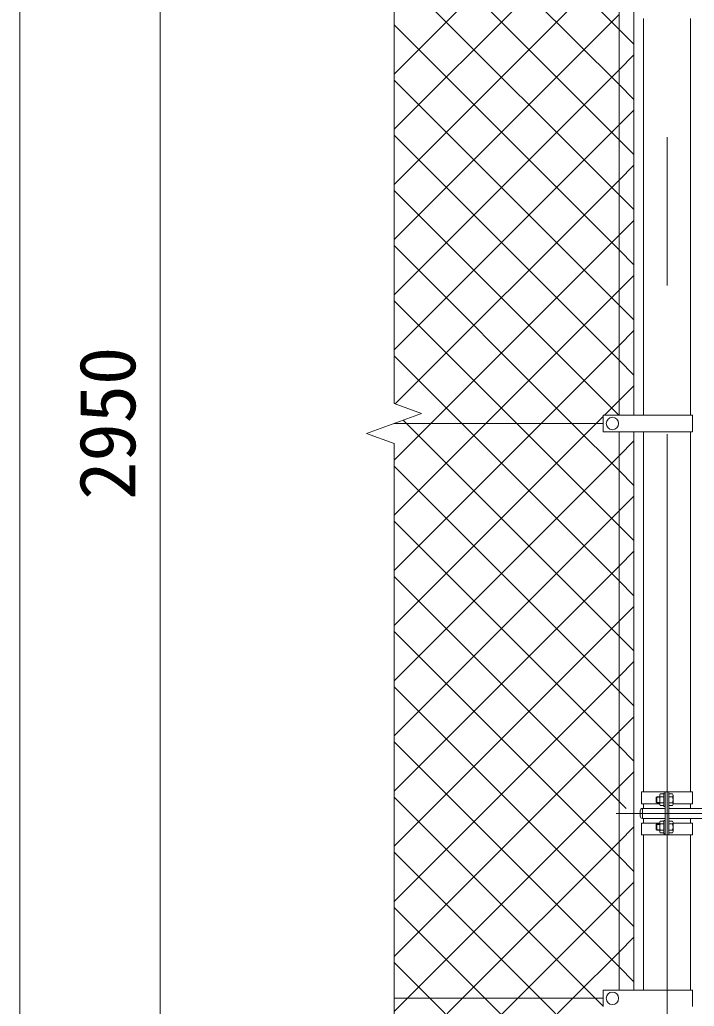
# Model space of a CAD drawing. Units: millimetres, scale not verified. Extents: x -6300 to 6300, y -4455 to 4455.
# Drawn here: x -4277 to -3412, y 191 to 1456 of the extents above; entities that cross this region are included whole.
import ezdxf
from ezdxf.enums import TextEntityAlignment as Align

# ---------------------------------------------------------------- set-up
doc = ezdxf.new("R2010")
doc.units = ezdxf.units.MM
doc.header["$LTSCALE"] = 30
doc.linetypes.add('USER1', pattern=[50.8, 31.75, -6.35, 6.35, -6.35])
for name, color, linetype, lineweight in [('0-1_D-BMK', 2, 'USER1', 13), ('0-2_D-STR1', 1, 'Continuous', 18), ('0-3_D-STR3', 3, 'Continuous', 13), ('0-7_D-STR-DIM', 7, 'Continuous', 9), ('0-A_D-STR2', 7, 'Continuous', 9)]:
    doc.layers.add(name, color=color, linetype=linetype, lineweight=lineweight)
doc.styles.add('ＭＳ ゴシック', font='')
doc.styles.get('ＭＳ ゴシック').set_extended_font_data('MS Gothic')

msp = doc.modelspace()

# ---------------------------------------------------------------- linework, layer by layer
at = {"layer": '0-1_D-BMK'}
for p, q in [((-3446.94, 2448.75), (-3446.94, -947.06)), ((-3511.99, 438.51), (-3171.99, 438.51))]:
    msp.add_line(p, q, dxfattribs=at)
at = {"layer": '0-2_D-STR1'}
for p, q in [((-3477.19, 1457.61), (-3477.19, 949.01)), ((-3416.69, 1457.61), (-3416.69, 949.01)), ((-3477.19, 928.01), (-3477.19, 466.01)), ((-3416.69, 928.01), (-3416.69, 466.01)), ((-3477.19, 451.01), (-3477.19, 445.01)), ((-3416.69, 451.01), (-3416.69, 445.01)), ((-3477.19, 432.01), (-3477.19, 426.01)), ((-3416.69, 432.01), (-3416.69, 426.01)), ((-3477.19, 411.01), (-3477.19, 212.01)), ((-3416.69, 411.01), (-3416.69, 212.01))]:
    msp.add_line(p, q, dxfattribs=at)
at = {"layer": '0-3_D-STR3'}
for p, q in [((-3508.44, 1665.21), (-3508.44, 949.01)), ((-3489.44, 1665.21), (-3489.44, 949.01)), ((-3528.94, 949.01), (-3528.94, 928.01)), ((-3414.14, 949.01), (-3528.94, 949.01)), ((-3414.14, 949.01), (-3414.14, 928.01)), ((-3796.94, 938.51), (-3528.94, 938.51)), ((-3414.14, 928.01), (-3528.94, 928.01)), ((-3508.44, 928.01), (-3508.44, 212.01)), ((-3479.49, 466.01), (-3414.39, 466.01)), ((-3479.49, 466.01), (-3479.49, 451.01)), ((-3460.64, 459.33), (-3459.97, 460.01)), ((-3460.64, 459.33), (-3460.64, 452.69)), ((-3456.34, 459.33), (-3460.64, 459.33)), ((-3456.34, 460.01), (-3459.97, 460.01)), ((-3459.97, 460.01), (-3459.97, 452.01)), ((-3456.34, 461.83), (-3456.34, 450.23)), ((-3450.84, 463.51), (-3455.74, 463.51)), ((-3450.84, 460.01), (-3455.74, 460.01)), ((-3449.24, 464.51), (-3450.84, 464.51)), ((-3450.84, 464.51), (-3450.84, 447.51)), ((-3449.24, 466.01), (-3449.24, 411.01)), ((-3446.94, 466.01), (-3446.94, 411.01)), ((-3444.64, 466.01), (-3444.64, 411.01)), ((-3444.64, 464.91), (-3444.64, 447.11)), ((-3444.64, 463.51), (-3439.74, 463.51)), ((-3444.64, 460.01), (-3439.74, 460.01)), ((-3439.14, 461.83), (-3439.14, 450.23)), ((-3414.39, 466.01), (-3414.39, 451.01)), ((-3479.49, 451.01), (-3456.34, 451.01)), ((-3478.29, 445.01), (-3449.24, 445.01)), ((-3478.29, 445.01), (-3478.29, 432.01)), ((-3460.64, 452.69), (-3459.97, 452.01)), ((-3456.34, 452.69), (-3460.64, 452.69)), ((-3456.34, 452.01), (-3459.97, 452.01)), ((-3450.84, 452.01), (-3455.74, 452.01)), ((-3450.84, 448.51), (-3455.74, 448.51)), ((-3449.24, 447.51), (-3450.84, 447.51)), ((-3444.64, 452.01), (-3439.74, 452.01)), ((-3444.64, 448.51), (-3439.74, 448.51)), ((-3444.64, 445.01), (-3321.29, 445.01)), ((-3439.14, 451.01), (-3414.39, 451.01)), ((-3481.29, 442.01), (-3481.29, 435.01)), ((-3478.29, 432.01), (-3449.24, 432.01)), ((-3444.64, 432.01), (-3321.29, 432.01)), ((-3479.49, 426.01), (-3456.34, 426.01)), ((-3479.49, 411.01), (-3479.49, 426.01)), ((-3460.64, 424.33), (-3459.97, 425.01)), ((-3456.34, 424.33), (-3460.64, 424.33)), ((-3460.64, 417.69), (-3460.64, 424.33)), ((-3456.34, 417.69), (-3460.64, 417.69)), ((-3460.64, 417.69), (-3459.97, 417.01)), ((-3459.97, 417.01), (-3459.97, 425.01)), ((-3456.34, 425.01), (-3459.97, 425.01)), ((-3456.34, 415.19), (-3456.34, 426.79)), ((-3450.84, 428.51), (-3455.74, 428.51)), ((-3450.84, 425.01), (-3455.74, 425.01)), ((-3450.84, 412.51), (-3450.84, 429.51)), ((-3449.24, 429.51), (-3450.84, 429.51)), ((-3444.64, 428.51), (-3439.74, 428.51)), ((-3444.64, 425.01), (-3439.74, 425.01)), ((-3439.24, 426.01), (-3414.39, 426.01)), ((-3439.14, 426.83), (-3439.14, 415.23)), ((-3414.39, 411.01), (-3414.39, 426.01)), ((-3479.49, 411.01), (-3414.39, 411.01)), ((-3456.34, 417.01), (-3459.97, 417.01)), ((-3450.84, 417.01), (-3455.74, 417.01)), ((-3450.84, 413.51), (-3455.74, 413.51)), ((-3449.24, 412.51), (-3450.84, 412.51)), ((-3444.64, 417.01), (-3439.74, 417.01)), ((-3444.64, 413.51), (-3439.74, 413.51)), ((-3528.94, 212.01), (-3528.94, 191.01)), ((-3414.14, 212.01), (-3528.94, 212.01)), ((-3414.14, 212.01), (-3414.14, 191.01)), ((-3796.94, 201.51), (-3528.94, 201.51))]:
    msp.add_line(p, q, dxfattribs=at)
msp.add_lwpolyline([(-3489.44, 928.01), (-3489.44, 432.01), (-3489.44, 212.01)], dxfattribs=at)
for centre in [(-3516.94, 938.51), (-3516.94, 201.51)]:
    msp.add_circle(centre, 8, dxfattribs=at)
for centre, radius, start, end in [((-3453.49, 461.76), 2.85, 142.09851, 217.90149), ((-3442.71, 456.01), 13.63, 162.93847, 197.06153), ((-3452.78, 456.01), 13.63, 342.93847, 17.06153), ((-3441.99, 461.76), 2.85, 322.09851, 37.90149), ((-3478.29, 442.01), 3, 90, 180), ((-3453.49, 450.26), 2.85, 142.14171, 217.85829), ((-3441.99, 450.26), 2.85, 322.14171, 37.85829), ((-3478.29, 435.01), 3, 180, 270), ((-3453.49, 426.76), 2.85, 142.14171, 217.85829), ((-3442.71, 421.01), 13.63, 162.93847, 197.06153), ((-3452.78, 421.01), 13.63, 342.93847, 17.06153), ((-3441.99, 426.76), 2.85, 322.09851, 37.90149), ((-3453.49, 415.26), 2.85, 142.09851, 217.90149), ((-3441.99, 415.26), 2.85, 322.14171, 37.85829)]:
    msp.add_arc(centre, radius, start, end, dxfattribs=at)
at = {"layer": '0-7_D-STR-DIM'}
for p, q in [((-3796.94, 964.16), (-3796.94, 2476.51)), ((-4276.94, -526.49), (-4276.94, 2353.51)), ((-4096.94, -476.49), (-4096.94, 2353.51)), ((-3761.7, 951.34), (-3796.94, 964.16)), ((-3832.18, 925.69), (-3761.7, 951.34)), ((-3796.94, 912.86), (-3832.18, 925.69)), ((-3796.94, -679.49), (-3796.94, 912.86))]:
    msp.add_line(p, q, dxfattribs=at)
at = {"layer": '0-A_D-STR2'}
for p, q in [((-3508.44, 1443.83), (-3740.13, 1675.51)), ((-3796.94, 1386.46), (-3518.19, 1665.21)), ((-3508.44, 1373.12), (-3796.94, 1661.62)), ((-3796.94, 1315.75), (-3508.44, 1604.25)), ((-3508.44, 1302.4), (-3796.94, 1590.9)), ((-3796.94, 1245.04), (-3508.44, 1533.54)), ((-3508.44, 1231.69), (-3796.94, 1520.19)), ((-3796.94, 1174.33), (-3508.44, 1462.83)), ((-3508.44, 1160.98), (-3796.94, 1449.48)), ((-3489.44, 1424.83), (-3508.44, 1443.83)), ((-3508.44, 1392.12), (-3489.44, 1411.12)), ((-3796.94, 1103.62), (-3508.44, 1392.12)), ((-3508.44, 1090.27), (-3796.94, 1378.77)), ((-3489.44, 1354.12), (-3508.44, 1373.12)), ((-3508.44, 1321.41), (-3489.44, 1340.41)), ((-3796.94, 1032.91), (-3508.44, 1321.41)), ((-3508.44, 1019.56), (-3796.94, 1308.06)), ((-3489.44, 1283.4), (-3508.44, 1302.4)), ((-3508.6, 949.01), (-3796.94, 1237.35)), ((-3489.44, 1212.69), (-3508.44, 1231.69)), ((-3508.44, 1179.99), (-3489.44, 1198.99)), ((-3749.92, 938.51), (-3508.44, 1179.99)), ((-3568.81, 938.51), (-3796.94, 1166.64)), ((-3489.44, 1141.98), (-3508.44, 1160.98)), ((-3508.44, 1109.28), (-3489.44, 1128.28)), ((-3679.21, 938.51), (-3508.44, 1109.28)), ((-3639.52, 938.51), (-3796.94, 1095.93)), ((-3489.44, 1071.27), (-3508.44, 1090.27)), ((-3508.44, 1038.57), (-3489.44, 1057.57)), ((-3608.5, 938.51), (-3508.44, 1038.57)), ((-3710.23, 938.51), (-3796.94, 1025.22)), ((-3489.44, 1000.56), (-3508.44, 1019.56)), ((-3796.94, 891.49), (-3749.92, 938.51)), ((-3796.94, 820.78), (-3679.21, 938.51)), ((-3796.94, 750.07), (-3608.5, 938.51)), ((-3508.44, 736.72), (-3710.23, 938.51)), ((-3508.44, 807.43), (-3639.52, 938.51)), ((-3508.44, 878.14), (-3568.81, 938.51)), ((-3508.44, 897.15), (-3489.44, 916.15)), ((-3796.94, 608.65), (-3508.44, 897.15)), ((-3508.44, 595.3), (-3796.94, 883.8)), ((-3489.44, 859.14), (-3508.44, 878.14)), ((-3508.44, 826.44), (-3489.44, 845.44)), ((-3796.94, 537.94), (-3508.44, 826.44)), ((-3508.44, 524.59), (-3796.94, 813.09)), ((-3489.44, 788.43), (-3508.44, 807.43)), ((-3508.44, 755.72), (-3489.44, 774.72)), ((-3796.94, 467.22), (-3508.44, 755.72)), ((-3489.44, 717.72), (-3508.44, 736.72)), ((-3508.44, 685.01), (-3489.44, 704.01)), ((-3796.94, 396.51), (-3508.44, 685.01)), ((-3508.44, 383.17), (-3796.94, 671.67)), ((-3508.44, 614.3), (-3489.44, 633.3)), ((-3796.94, 325.8), (-3508.44, 614.3)), ((-3508.44, 312.45), (-3796.94, 600.95)), ((-3489.44, 576.3), (-3508.44, 595.3)), ((-3508.44, 543.59), (-3489.44, 562.59)), ((-3796.94, 255.09), (-3508.44, 543.59)), ((-3508.44, 241.74), (-3796.94, 530.24)), ((-3489.44, 505.59), (-3508.44, 524.59)), ((-3508.44, 402.17), (-3489.44, 421.17)), ((-3709.1, 201.51), (-3508.44, 402.17)), ((-3609.63, 201.51), (-3796.94, 388.82)), ((-3489.44, 364.17), (-3508.44, 383.17)), ((-3508.44, 331.46), (-3489.44, 350.46)), ((-3638.39, 201.51), (-3508.44, 331.46)), ((-3680.34, 201.51), (-3796.94, 318.11)), ((-3489.44, 293.45), (-3508.44, 312.45)), ((-3508.44, 260.75), (-3489.44, 279.75)), ((-3567.68, 201.51), (-3508.44, 260.75)), ((-3751.05, 201.51), (-3796.94, 247.4)), ((-3489.44, 222.74), (-3508.44, 241.74)), ((-3796.94, 113.67), (-3709.1, 201.51)), ((-3796.94, 42.96), (-3638.39, 201.51)), ((-3796.94, -27.75), (-3567.68, 201.51)), ((-3508.44, -41.1), (-3751.05, 201.51)), ((-3508.44, 29.61), (-3680.34, 201.51)), ((-3508.44, 100.32), (-3609.63, 201.51))]:
    msp.add_line(p, q, dxfattribs=at)
for points in [[(-3795.5, 963.64), (-3508.44, 1250.7), (-3489.44, 1269.7)], [(-3527.29, 949.01), (-3508.44, 967.86), (-3489.44, 986.86)], [(-3796.94, 679.36), (-3537.79, 938.51), (-3528.94, 947.36)], [(-3489.44, 647.01), (-3508.44, 666.01), (-3780.95, 938.51), (-3785.21, 942.78)], [(-3499.37, 444.81), (-3508.44, 453.88), (-3796.94, 742.38)], [(-3796.94, 184.38), (-3779.81, 201.51), (-3508.44, 472.88), (-3489.44, 491.88)], [(-3528.94, 191.53), (-3538.92, 201.51), (-3796.94, 459.53)]]:
    msp.add_lwpolyline(points, dxfattribs=at)

# ---------------------------------------------------------------- texts
at = {"layer": '0-7_D-STR-DIM', "style": 'ＭＳ ゴシック'}
msp.add_text('2950', height=72.14, rotation=90, dxfattribs=at).set_placement((-4107.06, 840.64), align=Align.BOTTOM_LEFT)

doc.saveas('drawing.dxf')
